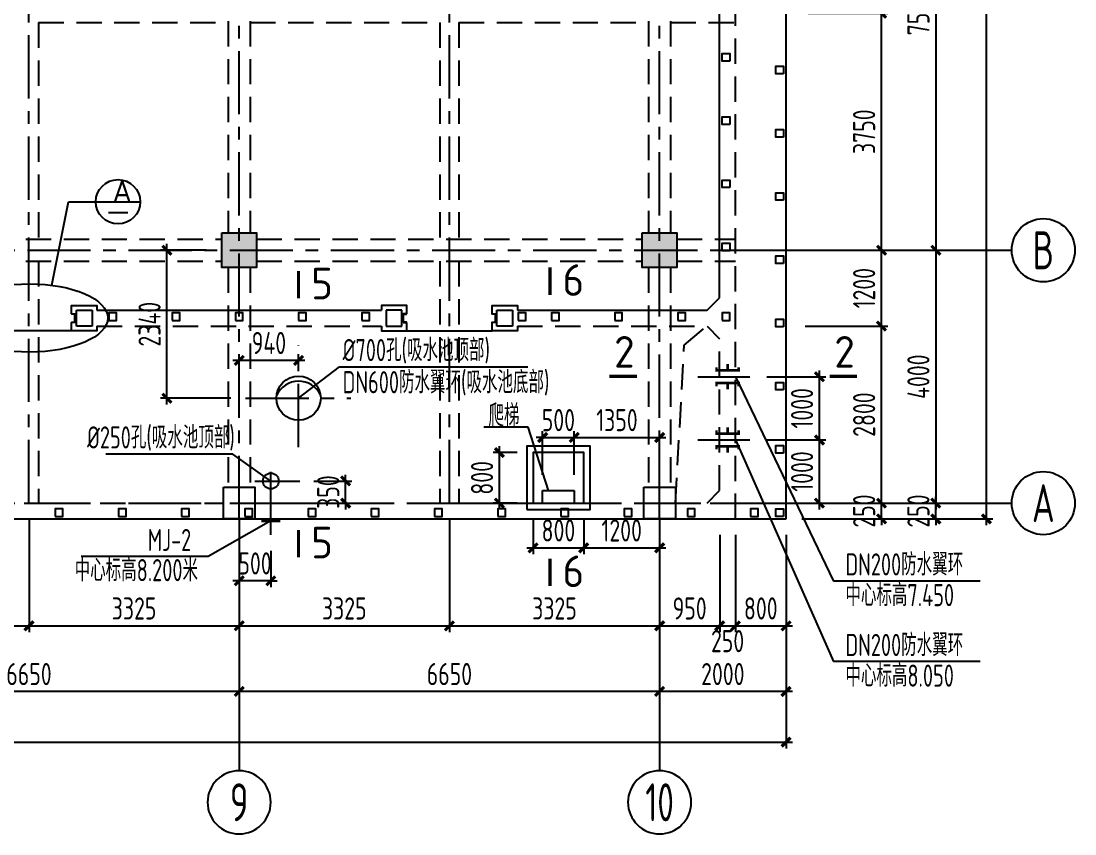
# Model space of a CAD drawing. Extents: x 665703 to 1047784, y -160603 to 92239.
# Drawn here: x 887951 to 904620, y 8177 to 21034 of the extents above; entities that cross this region are included whole.
import ezdxf
from ezdxf.enums import TextEntityAlignment as Align

# ---------------------------------------------------------------- set-up
doc = ezdxf.new("R2010")
doc.units = 0
doc.header["$LTSCALE"] = 800
doc.linetypes.add('CENTER', pattern=[2, 1.25, -0.25, 0.25, -0.25])
doc.linetypes.add('DASHED', pattern=[0.75, 0.5, -0.25])
doc.layers.get('0').update_dxf_attribs({"linetype": 'CONTINUOUS'})
doc.layers.get('Defpoints').update_dxf_attribs({"linetype": 'CONTINUOUS'})
for name, color, linetype in [('AXIS', 4, 'CENTER'), ('BEAM', 3, 'DASHED'), ('COLU', 3, 'CONTINUOUS'), ('DIM', 2, 'CONTINUOUS'), ('HATCH', 254, 'CONTINUOUS'), ('NUM', 7, 'CONTINUOUS'), ('STEEL', 7, 'CONTINUOUS'), ('TEXT', 7, 'CONTINUOUS'), ('THICK', 6, 'CONTINUOUS'), ('xi', 7, 'DASHED'), ('中粗', 3, 'CONTINUOUS'), ('粗线', 1, 'CONTINUOUS'), ('细线', 7, 'CONTINUOUS')]:
    doc.layers.add(name, color=color, linetype=linetype)
doc.styles.add('TSSD_Axis', font='tssdeng.shx', dxfattribs={"width": 0.7, "bigfont": 'tssdchn.shx'})
doc.styles.add('TSSD_Dimension', font='Tssdeng.shx', dxfattribs={"width": 0.75, "bigfont": 'hztxt.shx'})
doc.styles.add('TSSD_Label', font='Tssdeng.shx', dxfattribs={"width": 0.7, "bigfont": 'hztxt.shx'})
doc.styles.add('TSSD_Norm', font='Tssdeng.shx', dxfattribs={"bigfont": 'hztxt.shx'})
doc.dimstyles.new('TSSD_100_100', dxfattribs={"dimtxt": 350, "dimasz": 100, "dimexe": 100, "dimexo": 250, "dimgap": 100, "dimtad": 1, "dimdec": 0, "dimzin": 0, "dimdsep": 46, "dimtxsty": 'TSSD_Dimension', "dimblk": 'ARCHTICK', "dimcen": 0, "dimdle": 100, "dimclrt": 7, "dimadec": 0, "dimazin": 0, "dimtfac": 1, "dimtdec": 0, "dimtix": 1, "dimtmove": 2, "dimatfit": 3, "dimldrblk": 'ARCHTICK', "dimfxl": 0, "dimtolj": 1, "dimtzin": 0, "dimarcsym": 0})

# ---------------------------------------------------------------- blocks, each defined once
blk = doc.blocks.new('ts_axno')
at = {"color": 0, "linetype": 'ByBlock', "lineweight": -2}
blk.add_circle((0, 0), 0.5, dxfattribs=at)
at = {"color": 0, "linetype": 'ByBlock', "lineweight": -2, "style": 'TSSD_Axis', "width": 0.7}
blk.add_attdef('A', text='', height=0.6, dxfattribs=at).set_placement((0, 0), align=Align.MIDDLE_CENTER)
blk = doc.blocks.new('_ArchTick')
at = {"color": 0, "const_width": 0.5}
blk.add_lwpolyline([(-0.71, -0.71), (0.71, 0.71)], dxfattribs=at)
blk = doc.blocks.new('*D93')
at = {"layer": 'Defpoints', "color": 0, "transparency": 16777216}
for p in [(891401, 13159), (898051, 13159), (891401, 10430)]:
    blk.add_point(p, dxfattribs=at)
at = {"layer": 'DIM', "color": 0, "lineweight": -2, "transparency": 16777216}
for p, q in [((891401, 12909), (891401, 10330)), ((898051, 12909), (898051, 10330)), ((898151, 10430), (891301, 10430))]:
    blk.add_line(p, q, dxfattribs=at)
at = {"layer": 'DIM', "color": 0, "lineweight": -2, "transparency": 16777216, "xscale": 100, "yscale": 100, "zscale": 100, "rotation": 180}
blk.add_blockref('_ArchTick', (891401, 10430), dxfattribs=at)
at = {"layer": 'DIM', "color": 0, "lineweight": -2, "transparency": 16777216, "xscale": 100, "yscale": 100, "zscale": 100}
blk.add_blockref('_ArchTick', (898051, 10430), dxfattribs=at)
at = {"layer": 'DIM', "color": 7, "transparency": 16777216, "insert": (894726, 10705), "char_height": 350, "attachment_point": 5, "style": 'TSSD_Dimension'}
blk.add_mtext('\\A1;6650', dxfattribs=at)
blk = doc.blocks.new('*D94')
at = {"layer": 'Defpoints', "color": 0, "transparency": 16777216}
for p in [(884751, 13159), (891401, 13159), (884751, 10430)]:
    blk.add_point(p, dxfattribs=at)
at = {"layer": 'DIM', "color": 0, "lineweight": -2, "transparency": 16777216}
for p, q in [((884751, 12909), (884751, 10330)), ((891401, 12909), (891401, 10330)), ((891501, 10430), (884651, 10430))]:
    blk.add_line(p, q, dxfattribs=at)
at = {"layer": 'DIM', "color": 0, "lineweight": -2, "transparency": 16777216, "xscale": 100, "yscale": 100, "zscale": 100, "rotation": 180}
blk.add_blockref('_ArchTick', (884751, 10430), dxfattribs=at)
at = {"layer": 'DIM', "color": 0, "lineweight": -2, "transparency": 16777216, "xscale": 100, "yscale": 100, "zscale": 100}
blk.add_blockref('_ArchTick', (891401, 10430), dxfattribs=at)
at = {"layer": 'DIM', "color": 7, "transparency": 16777216, "insert": (888076, 10705), "char_height": 350, "attachment_point": 5, "style": 'TSSD_Dimension'}
blk.add_mtext('\\A1;6650', dxfattribs=at)
blk = doc.blocks.new('*D97')
at = {"layer": 'Defpoints', "color": 0, "transparency": 16777216}
for p in [(900051, 13159), (869451, 12909), (900051, 9630)]:
    blk.add_point(p, dxfattribs=at)
at = {"layer": 'DIM', "color": 0, "lineweight": -2, "transparency": 16777216}
for p, q in [((900051, 12909), (900051, 9530)), ((869451, 12659), (869451, 9530)), ((869351, 9630), (900151, 9630))]:
    blk.add_line(p, q, dxfattribs=at)
at = {"layer": 'DIM', "color": 0, "lineweight": -2, "transparency": 16777216, "xscale": 100, "yscale": 100, "zscale": 100, "rotation": 180}
blk.add_blockref('_ArchTick', (869451, 9630), dxfattribs=at)
at = {"layer": 'DIM', "color": 0, "lineweight": -2, "transparency": 16777216, "xscale": 100, "yscale": 100, "zscale": 100}
blk.add_blockref('_ArchTick', (900051, 9630), dxfattribs=at)
at = {"layer": 'DIM', "color": 7, "transparency": 16777216, "insert": (884751, 9905), "char_height": 350, "attachment_point": 5, "style": 'TSSD_Dimension'}
blk.add_mtext('\\A1;30600', dxfattribs=at)
blk = doc.blocks.new('*D99')
at = {"layer": 'Defpoints', "color": 0, "transparency": 16777216}
for p in [(899051, 24909), (899051, 17409), (902420, 17409)]:
    blk.add_point(p, dxfattribs=at)
at = {"layer": 'DIM', "color": 0, "lineweight": -2, "transparency": 16777216}
for p, q in [((902420, 25009), (902420, 17309)), ((899301, 24909), (902520, 24909)), ((899301, 17409), (902520, 17409))]:
    blk.add_line(p, q, dxfattribs=at)
at = {"layer": 'DIM', "color": 0, "lineweight": -2, "transparency": 16777216, "xscale": 100, "yscale": 100, "zscale": 100}
for p, rotation in [((902420, 24909), 90), ((902420, 17409), 270)]:
    blk.add_blockref('_ArchTick', p, dxfattribs=dict(at, rotation=rotation))
at = {"layer": 'DIM', "color": 7, "transparency": 16777216, "insert": (902145, 21159), "char_height": 350, "attachment_point": 5, "rotation": 90, "style": 'TSSD_Dimension'}
blk.add_mtext('\\A1;7500', dxfattribs=at)
blk = doc.blocks.new('*D100')
at = {"layer": 'Defpoints', "color": 0, "transparency": 16777216}
for p in [(899051, 17409), (899051, 13409), (902420, 13409)]:
    blk.add_point(p, dxfattribs=at)
at = {"layer": 'DIM', "color": 0, "lineweight": -2, "transparency": 16777216}
for p, q in [((902420, 17509), (902420, 13309)), ((899301, 17409), (902520, 17409)), ((899301, 13409), (902520, 13409))]:
    blk.add_line(p, q, dxfattribs=at)
at = {"layer": 'DIM', "color": 0, "lineweight": -2, "transparency": 16777216, "xscale": 100, "yscale": 100, "zscale": 100}
for p, rotation in [((902420, 17409), 90), ((902420, 13409), 270)]:
    blk.add_blockref('_ArchTick', p, dxfattribs=dict(at, rotation=rotation))
at = {"layer": 'DIM', "color": 7, "transparency": 16777216, "insert": (902145, 15409), "char_height": 350, "attachment_point": 5, "rotation": 90, "style": 'TSSD_Dimension'}
blk.add_mtext('\\A1;4000', dxfattribs=at)
blk = doc.blocks.new('*D101')
at = {"layer": 'Defpoints', "color": 0, "transparency": 16777216}
for p in [(900051, 34409), (903220, 34409), (900051, 13159)]:
    blk.add_point(p, dxfattribs=at)
at = {"layer": 'DIM', "color": 0, "lineweight": -2, "transparency": 16777216}
for p, q in [((903220, 13059), (903220, 34509)), ((900301, 34409), (903320, 34409)), ((900301, 13159), (903320, 13159))]:
    blk.add_line(p, q, dxfattribs=at)
at = {"layer": 'DIM', "color": 0, "lineweight": -2, "transparency": 16777216, "xscale": 100, "yscale": 100, "zscale": 100}
for p, rotation in [((903220, 34409), 90), ((903220, 13159), 270)]:
    blk.add_blockref('_ArchTick', p, dxfattribs=dict(at, rotation=rotation))
at = {"layer": 'DIM', "color": 7, "transparency": 16777216, "insert": (902945, 23784), "char_height": 350, "attachment_point": 5, "rotation": 90, "style": 'TSSD_Dimension'}
blk.add_mtext('\\A1;21250', dxfattribs=at)
blk = doc.blocks.new('*D102')
at = {"layer": 'Defpoints', "color": 0, "transparency": 16777216}
for p in [(900103, 13409), (901561, 13409), (900103, 13159)]:
    blk.add_point(p, dxfattribs=at)
at = {"layer": 'DIM', "color": 0, "lineweight": -2, "transparency": 16777216}
for p, q in [((901561, 13409), (901561, 13509)), ((900353, 13409), (901661, 13409)), ((901561, 13159), (901561, 13409)), ((900353, 13159), (901661, 13159)), ((901561, 13159), (901561, 13059))]:
    blk.add_line(p, q, dxfattribs=at)
at = {"layer": 'DIM', "color": 0, "lineweight": -2, "transparency": 16777216, "xscale": 100, "yscale": 100, "zscale": 100}
for p, rotation in [((901561, 13409), 270), ((901561, 13159), 90)]:
    blk.add_blockref('_ArchTick', p, dxfattribs=dict(at, rotation=rotation))
at = {"layer": 'DIM', "color": 7, "transparency": 16777216, "insert": (901286, 13284), "char_height": 350, "attachment_point": 5, "rotation": 90, "style": 'TSSD_Dimension'}
blk.add_mtext('\\A1;250', dxfattribs=at)
blk = doc.blocks.new('*D103')
at = {"layer": 'Defpoints', "color": 0, "transparency": 16777216}
for p in [(900103, 16209), (901561, 16209), (900103, 13409)]:
    blk.add_point(p, dxfattribs=at)
at = {"layer": 'DIM', "color": 0, "lineweight": -2, "transparency": 16777216}
for p, q in [((900353, 16209), (901661, 16209)), ((901561, 13309), (901561, 16309)), ((900353, 13409), (901661, 13409))]:
    blk.add_line(p, q, dxfattribs=at)
at = {"layer": 'DIM', "color": 0, "lineweight": -2, "transparency": 16777216, "xscale": 100, "yscale": 100, "zscale": 100}
for p, rotation in [((901561, 16209), 90), ((901561, 13409), 270)]:
    blk.add_blockref('_ArchTick', p, dxfattribs=dict(at, rotation=rotation))
at = {"layer": 'DIM', "color": 7, "transparency": 16777216, "insert": (901286, 14809), "char_height": 350, "attachment_point": 5, "rotation": 90, "style": 'TSSD_Dimension'}
blk.add_mtext('\\A1;2800', dxfattribs=at)
blk = doc.blocks.new('*D104')
at = {"layer": 'Defpoints', "color": 0, "transparency": 16777216}
for p in [(900150, 17409), (901561, 17409), (900103, 16209)]:
    blk.add_point(p, dxfattribs=at)
at = {"layer": 'DIM', "color": 0, "lineweight": -2, "transparency": 16777216}
for p, q in [((901561, 16109), (901561, 17509)), ((900400, 17409), (901661, 17409)), ((900353, 16209), (901661, 16209))]:
    blk.add_line(p, q, dxfattribs=at)
at = {"layer": 'DIM', "color": 0, "lineweight": -2, "transparency": 16777216, "xscale": 100, "yscale": 100, "zscale": 100}
for p, rotation in [((901561, 17409), 90), ((901561, 16209), 270)]:
    blk.add_blockref('_ArchTick', p, dxfattribs=dict(at, rotation=rotation))
at = {"layer": 'DIM', "color": 7, "transparency": 16777216, "insert": (901286, 16809), "char_height": 350, "attachment_point": 5, "rotation": 90, "style": 'TSSD_Dimension'}
blk.add_mtext('\\A1;1200', dxfattribs=at)
blk = doc.blocks.new('*D105')
at = {"layer": 'Defpoints', "color": 0, "transparency": 16777216}
for p in [(900150, 21159), (901561, 21159), (900150, 17409)]:
    blk.add_point(p, dxfattribs=at)
at = {"layer": 'DIM', "color": 0, "lineweight": -2, "transparency": 16777216}
for p, q in [((901561, 17309), (901561, 21259)), ((900400, 21159), (901661, 21159)), ((900400, 17409), (901661, 17409))]:
    blk.add_line(p, q, dxfattribs=at)
at = {"layer": 'DIM', "color": 0, "lineweight": -2, "transparency": 16777216, "xscale": 100, "yscale": 100, "zscale": 100}
for p, rotation in [((901561, 21159), 90), ((901561, 17409), 270)]:
    blk.add_blockref('_ArchTick', p, dxfattribs=dict(at, rotation=rotation))
at = {"layer": 'DIM', "color": 7, "transparency": 16777216, "insert": (901286, 19284), "char_height": 350, "attachment_point": 5, "rotation": 90, "style": 'TSSD_Dimension'}
blk.add_mtext('\\A1;3750', dxfattribs=at)
blk = doc.blocks.new('*D112')
at = {"layer": 'Defpoints', "color": 0, "transparency": 16777216}
for p in [(901532, 13409), (902420, 13409), (901532, 13159)]:
    blk.add_point(p, dxfattribs=at)
at = {"layer": 'DIM', "color": 0, "lineweight": -2, "transparency": 16777216}
for p, q in [((902420, 13409), (902420, 13509)), ((901782, 13409), (902520, 13409)), ((902420, 13159), (902420, 13409)), ((901782, 13159), (902520, 13159)), ((902420, 13159), (902420, 13059))]:
    blk.add_line(p, q, dxfattribs=at)
at = {"layer": 'DIM', "color": 0, "lineweight": -2, "transparency": 16777216, "xscale": 100, "yscale": 100, "zscale": 100}
for p, rotation in [((902420, 13409), 270), ((902420, 13159), 90)]:
    blk.add_blockref('_ArchTick', p, dxfattribs=dict(at, rotation=rotation))
at = {"layer": 'DIM', "color": 7, "transparency": 16777216, "insert": (902145, 13284), "char_height": 350, "attachment_point": 5, "rotation": 90, "style": 'TSSD_Dimension'}
blk.add_mtext('\\A1;250', dxfattribs=at)
blk = doc.blocks.new('*D121')
at = {"layer": 'Defpoints', "color": 0, "transparency": 16777216}
for p in [(888076, 13409), (884751, 13159), (888076, 11468)]:
    blk.add_point(p, dxfattribs=at)
at = {"layer": 'DIM', "color": 0, "lineweight": -2, "transparency": 16777216}
for p, q in [((888076, 13159), (888076, 11368)), ((884751, 12909), (884751, 11368)), ((884651, 11468), (888176, 11468))]:
    blk.add_line(p, q, dxfattribs=at)
at = {"layer": 'DIM', "color": 0, "lineweight": -2, "transparency": 16777216, "xscale": 100, "yscale": 100, "zscale": 100, "rotation": 180}
blk.add_blockref('_ArchTick', (884751, 11468), dxfattribs=at)
at = {"layer": 'DIM', "color": 0, "lineweight": -2, "transparency": 16777216, "xscale": 100, "yscale": 100, "zscale": 100}
blk.add_blockref('_ArchTick', (888076, 11468), dxfattribs=at)
at = {"layer": 'DIM', "color": 7, "transparency": 16777216, "insert": (886413, 11743), "char_height": 350, "attachment_point": 5, "style": 'TSSD_Dimension'}
blk.add_mtext('\\A1;3325', dxfattribs=at)
blk = doc.blocks.new('*D122')
at = {"layer": 'Defpoints', "color": 0, "transparency": 16777216}
for p in [(888076, 13409), (891401, 13159), (891401, 11468)]:
    blk.add_point(p, dxfattribs=at)
at = {"layer": 'DIM', "color": 0, "lineweight": -2, "transparency": 16777216}
for p, q in [((888076, 13159), (888076, 11368)), ((891401, 12909), (891401, 11368)), ((887976, 11468), (891501, 11468))]:
    blk.add_line(p, q, dxfattribs=at)
at = {"layer": 'DIM', "color": 0, "lineweight": -2, "transparency": 16777216, "xscale": 100, "yscale": 100, "zscale": 100, "rotation": 180}
blk.add_blockref('_ArchTick', (888076, 11468), dxfattribs=at)
at = {"layer": 'DIM', "color": 0, "lineweight": -2, "transparency": 16777216, "xscale": 100, "yscale": 100, "zscale": 100}
blk.add_blockref('_ArchTick', (891401, 11468), dxfattribs=at)
at = {"layer": 'DIM', "color": 7, "transparency": 16777216, "insert": (889738, 11743), "char_height": 350, "attachment_point": 5, "style": 'TSSD_Dimension'}
blk.add_mtext('\\A1;3325', dxfattribs=at)
blk = doc.blocks.new('*D123')
at = {"layer": 'Defpoints', "color": 0, "transparency": 16777216}
for p in [(894726, 13409), (891401, 13159), (894726, 11468)]:
    blk.add_point(p, dxfattribs=at)
at = {"layer": 'DIM', "color": 0, "lineweight": -2, "transparency": 16777216}
for p, q in [((894726, 13159), (894726, 11368)), ((891401, 12909), (891401, 11368)), ((891301, 11468), (894826, 11468))]:
    blk.add_line(p, q, dxfattribs=at)
at = {"layer": 'DIM', "color": 0, "lineweight": -2, "transparency": 16777216, "xscale": 100, "yscale": 100, "zscale": 100, "rotation": 180}
blk.add_blockref('_ArchTick', (891401, 11468), dxfattribs=at)
at = {"layer": 'DIM', "color": 0, "lineweight": -2, "transparency": 16777216, "xscale": 100, "yscale": 100, "zscale": 100}
blk.add_blockref('_ArchTick', (894726, 11468), dxfattribs=at)
at = {"layer": 'DIM', "color": 7, "transparency": 16777216, "insert": (893063, 11743), "char_height": 350, "attachment_point": 5, "style": 'TSSD_Dimension'}
blk.add_mtext('\\A1;3325', dxfattribs=at)
blk = doc.blocks.new('*D124')
at = {"layer": 'Defpoints', "color": 0, "transparency": 16777216}
for p in [(894726, 13409), (898051, 13159), (898051, 11468)]:
    blk.add_point(p, dxfattribs=at)
at = {"layer": 'DIM', "color": 0, "lineweight": -2, "transparency": 16777216}
for p, q in [((894726, 13159), (894726, 11368)), ((898051, 12909), (898051, 11368)), ((894626, 11468), (898151, 11468))]:
    blk.add_line(p, q, dxfattribs=at)
at = {"layer": 'DIM', "color": 0, "lineweight": -2, "transparency": 16777216, "xscale": 100, "yscale": 100, "zscale": 100, "rotation": 180}
blk.add_blockref('_ArchTick', (894726, 11468), dxfattribs=at)
at = {"layer": 'DIM', "color": 0, "lineweight": -2, "transparency": 16777216, "xscale": 100, "yscale": 100, "zscale": 100}
blk.add_blockref('_ArchTick', (898051, 11468), dxfattribs=at)
at = {"layer": 'DIM', "color": 7, "transparency": 16777216, "insert": (896388, 11743), "char_height": 350, "attachment_point": 5, "style": 'TSSD_Dimension'}
blk.add_mtext('\\A1;3325', dxfattribs=at)
blk = doc.blocks.new('*D125')
at = {"layer": 'Defpoints', "color": 0, "transparency": 16777216}
for p in [(898051, 13159), (899001, 13159), (899001, 11468)]:
    blk.add_point(p, dxfattribs=at)
at = {"layer": 'DIM', "color": 0, "lineweight": -2, "transparency": 16777216}
for p, q in [((898051, 12909), (898051, 11368)), ((899001, 12909), (899001, 11368)), ((897951, 11468), (899101, 11468))]:
    blk.add_line(p, q, dxfattribs=at)
at = {"layer": 'DIM', "color": 0, "lineweight": -2, "transparency": 16777216, "xscale": 100, "yscale": 100, "zscale": 100, "rotation": 180}
blk.add_blockref('_ArchTick', (898051, 11468), dxfattribs=at)
at = {"layer": 'DIM', "color": 0, "lineweight": -2, "transparency": 16777216, "xscale": 100, "yscale": 100, "zscale": 100}
blk.add_blockref('_ArchTick', (899001, 11468), dxfattribs=at)
at = {"layer": 'DIM', "color": 7, "transparency": 16777216, "insert": (898526, 11743), "char_height": 350, "attachment_point": 5, "style": 'TSSD_Dimension'}
blk.add_mtext('\\A1;950', dxfattribs=at)
blk = doc.blocks.new('*D126')
at = {"layer": 'Defpoints', "color": 0, "transparency": 16777216}
for p in [(899001, 13159), (899251, 13159), (899251, 11468)]:
    blk.add_point(p, dxfattribs=at)
at = {"layer": 'DIM', "color": 0, "lineweight": -2, "transparency": 16777216}
for p, q in [((899001, 12909), (899001, 11368)), ((899251, 12909), (899251, 11368)), ((898901, 11468), (899351, 11468))]:
    blk.add_line(p, q, dxfattribs=at)
at = {"layer": 'DIM', "color": 0, "lineweight": -2, "transparency": 16777216, "xscale": 100, "yscale": 100, "zscale": 100, "rotation": 180}
blk.add_blockref('_ArchTick', (899001, 11468), dxfattribs=at)
at = {"layer": 'DIM', "color": 0, "lineweight": -2, "transparency": 16777216, "xscale": 100, "yscale": 100, "zscale": 100}
blk.add_blockref('_ArchTick', (899251, 11468), dxfattribs=at)
at = {"layer": 'DIM', "color": 7, "transparency": 16777216, "insert": (899126, 11226), "char_height": 350, "attachment_point": 5, "style": 'TSSD_Dimension'}
blk.add_mtext('\\A1;250', dxfattribs=at)
blk = doc.blocks.new('*D127')
at = {"layer": 'Defpoints', "color": 0, "transparency": 16777216}
for p in [(899251, 13159), (900051, 13159), (900051, 11468)]:
    blk.add_point(p, dxfattribs=at)
at = {"layer": 'DIM', "color": 0, "lineweight": -2, "transparency": 16777216}
for p, q in [((899251, 12909), (899251, 11368)), ((900051, 12909), (900051, 11368)), ((899151, 11468), (900151, 11468))]:
    blk.add_line(p, q, dxfattribs=at)
at = {"layer": 'DIM', "color": 0, "lineweight": -2, "transparency": 16777216, "xscale": 100, "yscale": 100, "zscale": 100, "rotation": 180}
blk.add_blockref('_ArchTick', (899251, 11468), dxfattribs=at)
at = {"layer": 'DIM', "color": 0, "lineweight": -2, "transparency": 16777216, "xscale": 100, "yscale": 100, "zscale": 100}
blk.add_blockref('_ArchTick', (900051, 11468), dxfattribs=at)
at = {"layer": 'DIM', "color": 7, "transparency": 16777216, "insert": (899651, 11743), "char_height": 350, "attachment_point": 5, "style": 'TSSD_Dimension'}
blk.add_mtext('\\A1;800', dxfattribs=at)
blk = doc.blocks.new('*D129')
at = {"layer": 'Defpoints', "color": 0, "transparency": 16777216}
for p in [(898051, 13159), (900051, 13159), (898051, 10430)]:
    blk.add_point(p, dxfattribs=at)
at = {"layer": 'DIM', "color": 0, "lineweight": -2, "transparency": 16777216}
for p, q in [((898051, 12909), (898051, 10330)), ((900051, 12909), (900051, 10330)), ((900151, 10430), (897951, 10430))]:
    blk.add_line(p, q, dxfattribs=at)
at = {"layer": 'DIM', "color": 0, "lineweight": -2, "transparency": 16777216, "xscale": 100, "yscale": 100, "zscale": 100, "rotation": 180}
blk.add_blockref('_ArchTick', (898051, 10430), dxfattribs=at)
at = {"layer": 'DIM', "color": 0, "lineweight": -2, "transparency": 16777216, "xscale": 100, "yscale": 100, "zscale": 100}
blk.add_blockref('_ArchTick', (900051, 10430), dxfattribs=at)
at = {"layer": 'DIM', "color": 7, "transparency": 16777216, "insert": (899051, 10705), "char_height": 350, "attachment_point": 5, "style": 'TSSD_Dimension'}
blk.add_mtext('\\A1;2000', dxfattribs=at)
blk = doc.blocks.new('*D137')
at = {"layer": 'Defpoints', "color": 0, "transparency": 16777216}
for p in [(896050, 13409), (896850, 13409), (896850, 12702)]:
    blk.add_point(p, dxfattribs=at)
at = {"layer": 'DIM', "color": 0, "lineweight": -2, "transparency": 16777216}
for p, q in [((896050, 13159), (896050, 12602)), ((896850, 13159), (896850, 12602)), ((895950, 12702), (896950, 12702))]:
    blk.add_line(p, q, dxfattribs=at)
at = {"layer": 'DIM', "color": 0, "lineweight": -2, "transparency": 16777216, "xscale": 100, "yscale": 100, "zscale": 100, "rotation": 180}
blk.add_blockref('_ArchTick', (896050, 12702), dxfattribs=at)
at = {"layer": 'DIM', "color": 0, "lineweight": -2, "transparency": 16777216, "xscale": 100, "yscale": 100, "zscale": 100}
blk.add_blockref('_ArchTick', (896850, 12702), dxfattribs=at)
at = {"layer": 'DIM', "color": 7, "transparency": 16777216, "insert": (896450, 12977), "char_height": 350, "attachment_point": 5, "style": 'TSSD_Dimension'}
blk.add_mtext('\\A1;800', dxfattribs=at)
blk = doc.blocks.new('*D138')
at = {"layer": 'Defpoints', "color": 0, "transparency": 16777216}
for p in [(896850, 13409), (898051, 13159), (898051, 12702)]:
    blk.add_point(p, dxfattribs=at)
at = {"layer": 'DIM', "color": 0, "lineweight": -2, "transparency": 16777216}
for p, q in [((896850, 13159), (896850, 12602)), ((898051, 12909), (898051, 12602)), ((896750, 12702), (898151, 12702))]:
    blk.add_line(p, q, dxfattribs=at)
at = {"layer": 'DIM', "color": 0, "lineweight": -2, "transparency": 16777216, "xscale": 100, "yscale": 100, "zscale": 100, "rotation": 180}
blk.add_blockref('_ArchTick', (896850, 12702), dxfattribs=at)
at = {"layer": 'DIM', "color": 0, "lineweight": -2, "transparency": 16777216, "xscale": 100, "yscale": 100, "zscale": 100}
blk.add_blockref('_ArchTick', (898051, 12702), dxfattribs=at)
at = {"layer": 'DIM', "color": 7, "transparency": 16777216, "insert": (897451, 12977), "char_height": 350, "attachment_point": 5, "style": 'TSSD_Dimension'}
blk.add_mtext('\\A1;1200', dxfattribs=at)
blk = doc.blocks.new('*D139')
at = {"layer": 'Defpoints', "color": 0, "transparency": 16777216}
for p in [(895517, 14209), (896050, 14209), (896050, 13409)]:
    blk.add_point(p, dxfattribs=at)
at = {"layer": 'DIM', "color": 0, "lineweight": -2, "transparency": 16777216}
for p, q in [((895800, 14209), (895417, 14209)), ((895517, 13309), (895517, 14309)), ((895800, 13409), (895417, 13409))]:
    blk.add_line(p, q, dxfattribs=at)
at = {"layer": 'DIM', "color": 0, "lineweight": -2, "transparency": 16777216, "xscale": 100, "yscale": 100, "zscale": 100}
for p, rotation in [((895517, 14209), 90), ((895517, 13409), 270)]:
    blk.add_blockref('_ArchTick', p, dxfattribs=dict(at, rotation=rotation))
at = {"layer": 'DIM', "color": 7, "transparency": 16777216, "insert": (895242, 13809), "char_height": 350, "attachment_point": 5, "rotation": 90, "style": 'TSSD_Dimension'}
blk.add_mtext('\\A1;800', dxfattribs=at)
blk = doc.blocks.new('*D272')
at = {"layer": 'Defpoints', "color": 0, "transparency": 16777216}
for p in [(896700, 14447), (896200, 13609), (896700, 13609)]:
    blk.add_point(p, dxfattribs=at)
at = {"layer": 'DIM', "color": 0, "lineweight": -2, "transparency": 16777216}
for p, q in [((896200, 13859), (896200, 14547)), ((896700, 13859), (896700, 14547)), ((896200, 14447), (896100, 14447)), ((896200, 14447), (896700, 14447)), ((896700, 14447), (896800, 14447))]:
    blk.add_line(p, q, dxfattribs=at)
at = {"layer": 'DIM', "color": 0, "lineweight": -2, "transparency": 16777216, "xscale": 100, "yscale": 100, "zscale": 100}
blk.add_blockref('_ArchTick', (896200, 14447), dxfattribs=at)
at = {"layer": 'DIM', "color": 0, "lineweight": -2, "transparency": 16777216, "xscale": 100, "yscale": 100, "zscale": 100, "rotation": 180}
blk.add_blockref('_ArchTick', (896700, 14447), dxfattribs=at)
at = {"layer": 'DIM', "color": 7, "transparency": 16777216, "insert": (896450, 14722), "char_height": 350, "attachment_point": 5, "style": 'TSSD_Dimension'}
blk.add_mtext('\\A1;500', dxfattribs=at)
blk = doc.blocks.new('*D273')
at = {"layer": 'Defpoints', "color": 0, "transparency": 16777216}
for p in [(898051, 14447), (896700, 13609), (898051, 13659)]:
    blk.add_point(p, dxfattribs=at)
at = {"layer": 'DIM', "color": 0, "lineweight": -2, "transparency": 16777216}
for p, q in [((896700, 13859), (896700, 14547)), ((898051, 13909), (898051, 14547)), ((896600, 14447), (898151, 14447))]:
    blk.add_line(p, q, dxfattribs=at)
at = {"layer": 'DIM', "color": 0, "lineweight": -2, "transparency": 16777216, "xscale": 100, "yscale": 100, "zscale": 100, "rotation": 180}
blk.add_blockref('_ArchTick', (896700, 14447), dxfattribs=at)
at = {"layer": 'DIM', "color": 0, "lineweight": -2, "transparency": 16777216, "xscale": 100, "yscale": 100, "zscale": 100}
blk.add_blockref('_ArchTick', (898051, 14447), dxfattribs=at)
at = {"layer": 'DIM', "color": 7, "transparency": 16777216, "insert": (897376, 14722), "char_height": 350, "attachment_point": 5, "style": 'TSSD_Dimension'}
blk.add_mtext('\\A1;1350', dxfattribs=at)
blk = doc.blocks.new('*D537')
at = {"layer": 'Defpoints', "color": 0, "transparency": 16777216}
for p in [(891401, 13002), (891901, 12907), (891401, 12180)]:
    blk.add_point(p, dxfattribs=at)
at = {"layer": 'DIM', "color": 0, "lineweight": -2, "transparency": 16777216}
for p, q in [((891401, 12752), (891401, 12080)), ((891901, 12657), (891901, 12080)), ((891401, 12180), (891301, 12180)), ((891901, 12180), (891401, 12180)), ((891901, 12180), (892001, 12180))]:
    blk.add_line(p, q, dxfattribs=at)
at = {"layer": 'DIM', "color": 0, "lineweight": -2, "transparency": 16777216, "xscale": 100, "yscale": 100, "zscale": 100}
blk.add_blockref('_ArchTick', (891401, 12180), dxfattribs=at)
at = {"layer": 'DIM', "color": 0, "lineweight": -2, "transparency": 16777216, "xscale": 100, "yscale": 100, "zscale": 100, "rotation": 180}
blk.add_blockref('_ArchTick', (891901, 12180), dxfattribs=at)
at = {"layer": 'DIM', "color": 7, "transparency": 16777216, "insert": (891651, 12455), "char_height": 350, "attachment_point": 5, "style": 'TSSD_Dimension'}
blk.add_mtext('\\A1;500', dxfattribs=at)
blk = doc.blocks.new('*D538')
at = {"layer": 'Defpoints', "color": 0, "transparency": 16777216}
for p in [(892334, 13759), (893084, 13759), (892364, 13409)]:
    blk.add_point(p, dxfattribs=at)
at = {"layer": 'DIM', "color": 0, "lineweight": -2, "transparency": 16777216}
for p, q in [((893084, 13759), (893084, 13859)), ((892584, 13759), (893184, 13759)), ((893084, 13409), (893084, 13759)), ((892614, 13409), (893184, 13409)), ((893084, 13409), (893084, 13309))]:
    blk.add_line(p, q, dxfattribs=at)
at = {"layer": 'DIM', "color": 0, "lineweight": -2, "transparency": 16777216, "xscale": 100, "yscale": 100, "zscale": 100}
for p, rotation in [((893084, 13759), 270), ((893084, 13409), 90)]:
    blk.add_blockref('_ArchTick', p, dxfattribs=dict(at, rotation=rotation))
at = {"layer": 'DIM', "color": 7, "transparency": 16777216, "insert": (892809, 13584), "char_height": 350, "attachment_point": 5, "rotation": 90, "style": 'TSSD_Dimension'}
blk.add_mtext('\\A1;350', dxfattribs=at)
blk = doc.blocks.new('*D539')
at = {"layer": 'Defpoints', "color": 0, "transparency": 16777216}
for p in [(891401, 15667), (891401, 15419), (892341, 15419)]:
    blk.add_point(p, dxfattribs=at)
at = {"layer": 'DIM', "color": 0, "lineweight": -2, "transparency": 16777216}
for p, q in [((891401, 15669), (891401, 15767)), ((892341, 15669), (892341, 15767)), ((892441, 15667), (891301, 15667))]:
    blk.add_line(p, q, dxfattribs=at)
at = {"layer": 'DIM', "color": 0, "lineweight": -2, "transparency": 16777216, "xscale": 100, "yscale": 100, "zscale": 100, "rotation": 180}
blk.add_blockref('_ArchTick', (891401, 15667), dxfattribs=at)
at = {"layer": 'DIM', "color": 0, "lineweight": -2, "transparency": 16777216, "xscale": 100, "yscale": 100, "zscale": 100}
blk.add_blockref('_ArchTick', (892341, 15667), dxfattribs=at)
at = {"layer": 'DIM', "color": 7, "transparency": 16777216, "insert": (891871, 15942), "char_height": 350, "attachment_point": 5, "style": 'TSSD_Dimension'}
blk.add_mtext('\\A1;940', dxfattribs=at)
blk = doc.blocks.new('*D540')
at = {"layer": 'Defpoints', "color": 0, "transparency": 16777216}
for p in [(890258, 17409), (891126, 17409), (891517, 15069)]:
    blk.add_point(p, dxfattribs=at)
at = {"layer": 'DIM', "color": 0, "lineweight": -2, "transparency": 16777216}
for p, q in [((890258, 14969), (890258, 17509)), ((890876, 17409), (890158, 17409)), ((891267, 15069), (890158, 15069))]:
    blk.add_line(p, q, dxfattribs=at)
at = {"layer": 'DIM', "color": 0, "lineweight": -2, "transparency": 16777216, "xscale": 100, "yscale": 100, "zscale": 100}
for p, rotation in [((890258, 17409), 90), ((890258, 15069), 270)]:
    blk.add_blockref('_ArchTick', p, dxfattribs=dict(at, rotation=rotation))
at = {"layer": 'DIM', "color": 7, "transparency": 16777216, "insert": (889983, 16239), "char_height": 350, "attachment_point": 5, "rotation": 90, "style": 'TSSD_Dimension'}
blk.add_mtext('\\A1;2340', dxfattribs=at)
blk = doc.blocks.new('*D541')
at = {"layer": 'Defpoints', "color": 0, "transparency": 16777216}
for p in [(899495, 14409), (900579, 14409), (899495, 13409)]:
    blk.add_point(p, dxfattribs=at)
at = {"layer": 'DIM', "color": 0, "lineweight": -2, "transparency": 16777216}
for p, q in [((900579, 13309), (900579, 14509)), ((899745, 14409), (900679, 14409)), ((899745, 13409), (900679, 13409))]:
    blk.add_line(p, q, dxfattribs=at)
at = {"layer": 'DIM', "color": 0, "lineweight": -2, "transparency": 16777216, "xscale": 100, "yscale": 100, "zscale": 100}
for p, rotation in [((900579, 14409), 90), ((900579, 13409), 270)]:
    blk.add_blockref('_ArchTick', p, dxfattribs=dict(at, rotation=rotation))
at = {"layer": 'DIM', "color": 7, "transparency": 16777216, "insert": (900304, 13909), "char_height": 350, "attachment_point": 5, "rotation": 90, "style": 'TSSD_Dimension'}
blk.add_mtext('\\A1;1000', dxfattribs=at)
blk = doc.blocks.new('*D542')
at = {"layer": 'Defpoints', "color": 0, "transparency": 16777216}
for p in [(899495, 15409), (900579, 15409), (899495, 14409)]:
    blk.add_point(p, dxfattribs=at)
at = {"layer": 'DIM', "color": 0, "lineweight": -2, "transparency": 16777216}
for p, q in [((900579, 14309), (900579, 15509)), ((899745, 15409), (900679, 15409)), ((899745, 14409), (900679, 14409))]:
    blk.add_line(p, q, dxfattribs=at)
at = {"layer": 'DIM', "color": 0, "lineweight": -2, "transparency": 16777216, "xscale": 100, "yscale": 100, "zscale": 100}
for p, rotation in [((900579, 15409), 90), ((900579, 14409), 270)]:
    blk.add_blockref('_ArchTick', p, dxfattribs=dict(at, rotation=rotation))
at = {"layer": 'DIM', "color": 7, "transparency": 16777216, "insert": (900304, 14909), "char_height": 350, "attachment_point": 5, "rotation": 90, "style": 'TSSD_Dimension'}
blk.add_mtext('\\A1;1000', dxfattribs=at)

msp = doc.modelspace()

# ---------------------------------------------------------------- hatches: boundary and pattern name
at = {"layer": 'HATCH'}
for points in [[(891125.6, 17684), (891675.6, 17684), (891675.6, 17134), (891125.6, 17134)], [(897775.6, 17684), (898325.6, 17684), (898325.6, 17134), (897775.6, 17134)]]:
    msp.add_hatch(color=256, dxfattribs=at).paths.add_polyline_path(points)

# ---------------------------------------------------------------- linework, layer by layer
msp.add_circle((891900.6, 13759), 125)
at = {"layer": 'AXIS'}
for p, q in [((888075.6, 13409), (888075.6, 33609)), ((894725.6, 13409), (894725.6, 33609)), ((891400.6, 13159), (891400.6, 33409)), ((898050.6, 13159), (898050.6, 33409)), ((870450.6, 17409), (899050.6, 17409)), ((892340.6, 14295.3), (892340.6, 15900.4)), ((898654.2, 15409), (899479.2, 15409)), ((891503.1, 15069), (893165.6, 15069)), ((898654.2, 14409), (899479.2, 14409)), ((891900.6, 12906.7), (891900.6, 14082.1)), ((891650.6, 13759), (892357.6, 13759)), ((870450.6, 13409), (899050.6, 13409))]:
    msp.add_line(p, q, dxfattribs=at)
at = {"layer": 'BEAM'}
for p, q in [((899250.6, 13159), (899250.6, 33609)), ((891225.6, 24634), (891225.6, 17684)), ((891575.6, 24634), (891575.6, 17684)), ((897875.6, 24634), (897875.6, 17684)), ((898225.6, 24634), (898225.6, 17684)), ((888225.6, 21009), (891225.6, 21009)), ((888225.6, 21009), (888225.6, 17584)), ((891575.6, 21009), (894575.6, 21009)), ((894575.6, 21009), (894575.6, 17584)), ((894875.6, 21009), (897875.6, 21009)), ((894875.6, 21009), (894875.6, 17584)), ((898225.6, 21009), (899250.6, 21009)), ((885025.6, 17584), (891125.6, 17584)), ((891675.6, 17584), (897775.6, 17584)), ((898325.6, 17584), (899250.6, 17584)), ((885025.6, 17234), (891125.6, 17234)), ((888225.6, 17234), (888225.6, 13409)), ((891675.6, 17234), (897775.6, 17234)), ((894575.6, 17234), (894575.6, 13409)), ((894875.6, 17234), (894875.6, 13409)), ((898325.6, 17234), (899250.6, 17234)), ((891225.6, 17134), (891225.6, 13659)), ((891575.6, 17134), (891575.6, 13659)), ((897875.6, 17134), (897875.6, 13659)), ((898225.6, 17134), (898225.6, 13659)), ((889150.6, 16209), (893650.6, 16209)), ((895800.6, 16209), (898800.6, 16209)), ((899000.6, 13609), (899000.6, 16009)), ((885000.6, 13409), (891150.6, 13409)), ((891650.6, 13409), (897800.6, 13409)), ((898300.6, 13409), (898800.6, 13409))]:
    msp.add_line(p, q, dxfattribs=at)
at = {"layer": 'COLU'}
for points in [[(891125.6, 17684), (891675.6, 17684), (891675.6, 17134), (891125.6, 17134)], [(897775.6, 17684), (898325.6, 17684), (898325.6, 17134), (897775.6, 17134)], [(891150.6, 13659), (891650.6, 13659), (891650.6, 13159), (891150.6, 13159)], [(897800.6, 13659), (898300.6, 13659), (898300.6, 13159), (897800.6, 13159)]]:
    msp.add_lwpolyline(points, close=True, dxfattribs=at)
at = {"layer": 'NUM'}
for p, q in [((899050.6, 17409), (903620.2, 17409)), ((899050.6, 13409), (903620.2, 13409)), ((891400.6, 13159), (891400.6, 9176.8)), ((898050.6, 13159), (898050.6, 9176.8))]:
    msp.add_line(p, q, dxfattribs=at)
at = {"layer": 'STEEL'}
for points in [[(888808.6, 16264), (888750.6, 16264), (888750.6, 16266.6, -0.3853136), (888754.9, 16271.4), (888794.1, 16275.3, 0.3853136), (888802.6, 16284.7), (888802.6, 16383.4, 0.3853136), (888794.1, 16392.8), (888754.9, 16396.7, -0.3853136), (888750.6, 16401.4), (888750.6, 16404), (888808.6, 16404), (888808.6, 16264)], [(893992.6, 16264), (894050.6, 16264), (894050.6, 16266.6, 0.3853136), (894046.4, 16271.4), (894007.2, 16275.3, -0.3853136), (893998.6, 16284.7), (893998.6, 16383.4, -0.3853136), (894007.2, 16392.8), (894046.4, 16396.7, 0.3853136), (894050.6, 16401.4), (894050.6, 16404), (893992.6, 16404), (893992.6, 16264)], [(895458.6, 16264), (895400.6, 16264), (895400.6, 16266.6, -0.3853136), (895404.9, 16271.4), (895444.1, 16275.3, 0.3853136), (895452.6, 16284.7), (895452.6, 16383.4, 0.3853136), (895444.1, 16392.8), (895404.9, 16396.7, -0.3853136), (895400.6, 16401.4), (895400.6, 16404), (895458.6, 16404), (895458.6, 16264)]]:
    msp.add_lwpolyline(points, format="xyb", dxfattribs=at)
at = {"layer": 'THICK'}
for points in [[(892340.1, 17081.4, 50, 50, 0), (892340.1, 16646.8, 50, 50, 0)], [(896316.9, 17136.8, 50, 50, 0), (896316.9, 16702.2, 50, 50, 0)], [(897691.7, 15414.1, 50, 50, 0), (897257.1, 15414.1, 50, 50, 0)], [(901174.7, 15414.1, 50, 50, 0), (900740.1, 15414.1, 50, 50, 0)], [(892340.1, 12984.5, 50, 50, 0), (892340.1, 12549.9, 50, 50, 0)], [(896316.9, 12530.3, 50, 50, 0), (896316.9, 12095.7, 50, 50, 0)]]:
    msp.add_lwpolyline(points, format="xyseb", dxfattribs=at)
at = {"layer": 'xi'}
for points in [[(889075.6, 16209), (888825.6, 16209), (888825.6, 16459), (889075.6, 16459)], [(893725.6, 16209), (893975.6, 16209), (893975.6, 16459), (893725.6, 16459)], [(895725.6, 16209), (895475.6, 16209), (895475.6, 16459), (895725.6, 16459)]]:
    msp.add_lwpolyline(points, close=True, dxfattribs=at)
at = {"layer": '中粗'}
for p, q in [((900050.6, 13159), (900050.6, 34409)), ((899000.6, 16659), (899000.6, 33159)), ((898800.6, 16459), (899000.6, 16659)), ((889150.6, 16459), (893650.6, 16459)), ((895800.6, 16459), (898800.6, 16459)), ((898800.6, 16209), (899000.6, 16009)), ((888750.6, 16134), (887400.6, 16134)), ((894050.6, 16134), (895400.6, 16134)), ((898800.6, 13409), (899000.6, 13609)), ((869450.6, 13159), (900050.6, 13159))]:
    msp.add_line(p, q, dxfattribs=at)
for points in [[(888750.6, 16401.4), (888750.6, 16534), (889150.6, 16534), (889150.6, 16459)], [(894050.6, 16401.4), (894050.6, 16534), (893650.6, 16534), (893650.6, 16459)], [(895400.6, 16401.4), (895400.6, 16534), (895800.6, 16534), (895800.6, 16459)], [(888750.6, 16134), (888750.6, 16266.6)], [(889150.6, 16209), (889150.6, 16134), (888750.6, 16134), (888750.6, 16134)], [(893650.6, 16209), (893650.6, 16134), (894050.6, 16134), (894050.6, 16134)], [(894050.6, 16134), (894050.6, 16266.6)], [(895400.6, 16134), (895400.6, 16266.6)], [(895800.6, 16209), (895800.6, 16134), (895400.6, 16134), (895400.6, 16134)]]:
    msp.add_lwpolyline(points, dxfattribs=at)
for points in [[(895950.5, 13309), (896950.5, 13309), (896950.5, 14309), (895950.5, 14309)], [(896050.5, 13409), (896850.5, 13409), (896850.5, 14209), (896050.5, 14209)]]:
    msp.add_lwpolyline(points, close=True, dxfattribs=at)
msp.add_circle((892340.6, 15069), 350, dxfattribs=at)
at = {"layer": '粗线'}
for p, q in [((896200.5, 13409), (896200.5, 13609)), ((896200.5, 13609), (896700.5, 13609)), ((896700.5, 13609), (896700.5, 13409))]:
    msp.add_line(p, q, dxfattribs=at)
at = {"layer": '粗线', "linetype": 'DASHED', "ltscale": 0.2, "const_width": 40}
for points in [[(898950.6, 15559), (898950.6, 15509), (899300.6, 15509), (899300.6, 15559)], [(899127.6, 15509), (899127.6, 15609)], [(898950.6, 15259), (898950.6, 15309), (899300.6, 15309), (899300.6, 15259)], [(899127.6, 15309), (899127.6, 15209)], [(898950.6, 14559), (898950.6, 14509), (899300.6, 14509), (899300.6, 14559)], [(899127.6, 14509), (899127.6, 14609)], [(898950.6, 14259), (898950.6, 14309), (899300.6, 14309), (899300.6, 14259)], [(899127.6, 14309), (899127.6, 14209)]]:
    msp.add_lwpolyline(points, dxfattribs=at)
at = {"layer": '粗线', "const_width": 50}
msp.add_lwpolyline([(891750.6, 13129), (892050.6, 13129)], dxfattribs=at)
at = {"layer": '细线'}
for p, q in [((888437.4, 16854.9), (888700.8, 18176.7)), ((888700.8, 18176.7), (889833.9, 18176.7)), ((889333, 18007.1), (889638, 18007.1)), ((892340.6, 15069), (892984.9, 15567.2)), ((892984.9, 15567.2), (895963.9, 15567.2)), ((899250.6, 15409), (900803.3, 12177)), ((895974.2, 14612.5), (895268.3, 14612.5)), ((896293, 13609), (895974.2, 14612.5)), ((899250.6, 14409), (900803.3, 10903.4)), ((891300.6, 14186.2), (889292.4, 14186.2)), ((891900.6, 13759), (891300.6, 14186.2)), ((891900.6, 13129), (890910.3, 12563.9)), ((890910.3, 12563.9), (888902, 12563.9)), ((903121.9, 12177), (900803.3, 12177)), ((903121.9, 10903.4), (900803.3, 10903.4))]:
    msp.add_line(p, q, dxfattribs=at)
at = {"layer": '细线', "linetype": 'DASHED'}
for p, q in [((898441.5, 15905.5), (898800.6, 16209)), ((898300.6, 13409), (898441.5, 15905.5))]:
    msp.add_line(p, q, dxfattribs=at)
at = {"layer": '细线'}
for points in [[(899160.6, 20399), (899040.6, 20399), (899040.6, 20519), (899160.6, 20519)], [(900010.6, 20199), (899890.6, 20199), (899890.6, 20319), (900010.6, 20319)], [(899160.6, 19399), (899040.6, 19399), (899040.6, 19519), (899160.6, 19519)], [(900010.6, 19199), (899890.6, 19199), (899890.6, 19319), (900010.6, 19319)], [(899160.6, 18399), (899040.6, 18399), (899040.6, 18519), (899160.6, 18519)], [(900010.6, 18199), (899890.6, 18199), (899890.6, 18319), (900010.6, 18319)], [(899160.6, 17399), (899040.6, 17399), (899040.6, 17519), (899160.6, 17519)], [(900010.6, 17199), (899890.6, 17199), (899890.6, 17319), (900010.6, 17319)], [(889340.6, 16299), (889460.6, 16299), (889460.6, 16419), (889340.6, 16419)], [(890340.6, 16299), (890460.6, 16299), (890460.6, 16419), (890340.6, 16419)], [(891340.6, 16299), (891460.6, 16299), (891460.6, 16419), (891340.6, 16419)], [(892340.6, 16299), (892460.6, 16299), (892460.6, 16419), (892340.6, 16419)], [(893340.6, 16299), (893460.6, 16299), (893460.6, 16419), (893340.6, 16419)], [(895814.7, 16299), (895934.7, 16299), (895934.7, 16419), (895814.7, 16419)], [(896340.6, 16299), (896460.6, 16299), (896460.6, 16419), (896340.6, 16419)], [(897340.6, 16299), (897460.6, 16299), (897460.6, 16419), (897340.6, 16419)], [(898340.6, 16299), (898460.6, 16299), (898460.6, 16419), (898340.6, 16419)], [(899040.6, 16299), (899160.6, 16299), (899160.6, 16419), (899040.6, 16419)], [(900010.6, 16199), (899890.6, 16199), (899890.6, 16319), (900010.6, 16319)], [(900010.6, 15199), (899890.6, 15199), (899890.6, 15319), (900010.6, 15319)], [(900010.6, 14199), (899890.6, 14199), (899890.6, 14319), (900010.6, 14319)], [(888490.6, 13199), (888610.6, 13199), (888610.6, 13319), (888490.6, 13319)], [(889490.6, 13199), (889610.6, 13199), (889610.6, 13319), (889490.6, 13319)], [(890490.6, 13199), (890610.6, 13199), (890610.6, 13319), (890490.6, 13319)], [(891490.6, 13199), (891610.6, 13199), (891610.6, 13319), (891490.6, 13319)], [(892490.6, 13199), (892610.6, 13199), (892610.6, 13319), (892490.6, 13319)], [(893490.6, 13199), (893610.6, 13199), (893610.6, 13319), (893490.6, 13319)], [(894490.6, 13199), (894610.6, 13199), (894610.6, 13319), (894490.6, 13319)], [(895490.6, 13199), (895610.6, 13199), (895610.6, 13319), (895490.6, 13319)], [(896490.6, 13199), (896610.6, 13199), (896610.6, 13319), (896490.6, 13319)], [(897490.6, 13199), (897610.6, 13199), (897610.6, 13319), (897490.6, 13319)], [(898490.6, 13199), (898610.6, 13199), (898610.6, 13319), (898490.6, 13319)], [(899490.6, 13199), (899610.6, 13199), (899610.6, 13319), (899490.6, 13319)], [(900010.6, 13199), (899890.6, 13199), (899890.6, 13319), (900010.6, 13319)]]:
    msp.add_lwpolyline(points, close=True, dxfattribs=at)
msp.add_circle((889483.9, 18176.7), 350, dxfattribs=at)
msp.add_arc((892342.1, 14955.6), 382.1, 25.57425, 155.93618, dxfattribs=at)
msp.add_ellipse((888084, 16338.2), major_axis=(-1238.1, 0), ratio=0.4354422, dxfattribs=at)

# ---------------------------------------------------------------- block references
at = {"layer": 'NUM'}
ref = msp.add_blockref('ts_axno', (904120.2, 17409), dxfattribs=dict(at, xscale=1000, yscale=1000, zscale=1000))
ref.add_attrib('B', 'B', dxfattribs={"height": 600, "style": 'TSSD_Axis', "width": 0.7}).set_placement((904120.2, 17409), align=Align.MIDDLE_CENTER)
ref = msp.add_blockref('ts_axno', (904120.2, 13409), dxfattribs=dict(at, xscale=1000, yscale=1000, zscale=1000))
ref.add_attrib('A', 'A', dxfattribs={"height": 600, "style": 'TSSD_Axis', "width": 0.7}).set_placement((904120.2, 13409), align=Align.MIDDLE_CENTER)
ref = msp.add_blockref('ts_axno', (891400.6, 8676.8), dxfattribs=dict(at, xscale=-1000, yscale=1000, zscale=1000, rotation=180))
ref.add_attrib('9', '9', dxfattribs={"height": 600, "style": 'TSSD_Axis', "width": 0.7}).set_placement((891400.6, 8676.8), align=Align.MIDDLE_CENTER)
ref = msp.add_blockref('ts_axno', (898050.6, 8676.8), dxfattribs=dict(at, xscale=-1000, yscale=1000, zscale=1000, rotation=180))
ref.add_attrib('10', '10', dxfattribs={"height": 600, "style": 'TSSD_Axis', "width": 0.666667}).set_placement((898050.6, 8676.8), align=Align.MIDDLE_CENTER)

# ---------------------------------------------------------------- texts
at = {"layer": 'TEXT', "style": 'TSSD_Norm'}
msp.add_text('A', height=350, dxfattribs=at).set_placement((889399, 18175.1))
at = {"layer": 'TEXT', "style": 'TSSD_Norm', "width": 0.7}
for s, p in [('%%C700孔(吸水池顶部)', (893037.3, 15654.6)), ('DN600防水翼环(吸水池底部)', (893037.3, 15147.1)), ('爬梯', (895343.6, 14621.2)), ('%%C250孔(吸水池顶部)', (888995.1, 14273.7)), ('MJ-2', (889953.5, 12651.3)), ('中心标高8.200米', (888799, 12174.2)), ('DN200防水翼环', (900990.2, 12264.5)), ('中心标高7.450', (900990.2, 11779)), ('DN200防水翼环', (900990.2, 10990.8)), ('中心标高8.050', (900990.2, 10505.3))]:
    msp.add_text(s, height=350, dxfattribs=at).set_placement(p)
at = {"layer": 'THICK', "style": 'TSSD_Label'}
for s, p in [('6', (896514, 16687.8)), ('5', (892537.2, 16632.4)), ('2', (897330.5, 15552)), ('2', (900813.5, 15552)), ('5', (892537.2, 12535.5)), ('6', (896514, 12081.3))]:
    msp.add_text(s, height=500, dxfattribs=at).set_placement(p)

# ---------------------------------------------------------------- dimensions: what is measured, and where the dimension line sits
at = {"layer": 'DIM'}
for base, p1, p2, angle, picture, middle in [((903220.2, 34409), (900050.6, 13159), (900050.6, 34409), 270, '*D101', (902945.2, 23784)), ((902420.2, 17409), (899050.6, 24909), (899050.6, 17409), 270, '*D99', (902145.2, 21159)), ((901560.8, 21159), (900149.8, 17409), (900149.8, 21159), 90, '*D105', (901285.8, 19284)), ((890257.5, 17409), (891517.3, 15069), (891125.6, 17409), 90, '*D540', (889982.5, 16239)), ((902420.2, 13409), (899050.6, 17409), (899050.6, 13409), 270, '*D100', (902145.2, 15409)), ((901560.8, 17409), (900103.4, 16209), (900149.8, 17409), 90, '*D104', (901285.8, 16809)), ((901560.8, 16209), (900103.4, 13409), (900103.4, 16209), 90, '*D103', (901285.8, 14809)), ((900579.5, 15409), (899494.6, 14409), (899494.6, 15409), 90, '*D542', (900304.5, 14909)), ((900579.5, 14409), (899494.6, 13409), (899494.6, 14409), 90, '*D541', (900304.5, 13909)), ((895516.7, 14209), (896050.5, 13409), (896050.5, 14209), 90, '*D139', (895241.7, 13809)), ((893083.9, 13759), (892364.2, 13409), (892334.2, 13759), 90, '*D538', (892808.9, 13584)), ((901560.8, 13409), (900103.4, 13159), (900103.4, 13409), 90, '*D102', (901285.8, 13284)), ((902420.2, 13409), (901532.3, 13159), (901532.3, 13409), 90, '*D112', (902145.2, 13284)), ((898050.6, 10430.1), (900050.6, 13159), (898050.6, 13159), 180, '*D129', (899050.6, 10705.1))]:
    dim = msp.add_linear_dim(base=base, p1=p1, p2=p2, angle=angle, dimstyle='TSSD_100_100', dxfattribs=at)
    dim.commit()
    dim.dimension.update_dxf_attribs({"geometry": picture, "text_midpoint": middle})
for base, p1, p2, picture, middle in [((891400.6, 15666.7), (892340.6, 15419), (891400.6, 15419), '*D539', (891870.6, 15941.7)), ((896700.5, 14446.6), (896200.5, 13609), (896700.5, 13609), '*D272', (896450.5, 14721.6)), ((898050.6, 14446.6), (896700.5, 13609), (898050.6, 13659), '*D273', (897375.6, 14721.6)), ((888075.6, 11468.1), (884750.6, 13159), (888075.6, 13409), '*D121', (886413.1, 11743.1)), ((891400.6, 11468.1), (888075.6, 13409), (891400.6, 13159), '*D122', (889738.1, 11743.1)), ((894725.6, 11468.1), (891400.6, 13159), (894725.6, 13409), '*D123', (893063.1, 11743.1)), ((898050.6, 11468.1), (894725.6, 13409), (898050.6, 13159), '*D124', (896388.1, 11743.1)), ((896850.5, 12701.9), (896050.5, 13409), (896850.5, 13409), '*D137', (896450.5, 12976.9)), ((898050.6, 12701.9), (896850.5, 13409), (898050.6, 13159), '*D138', (897450.6, 12976.9)), ((900050.6, 9630.1), (869450.6, 12909), (900050.6, 13159), '*D97', (884750.6, 9905.1)), ((884750.6, 10430.1), (891400.6, 13159), (884750.6, 13159), '*D94', (888075.6, 10705.1)), ((891400.6, 12180), (891900.6, 12906.7), (891400.6, 13002.3), '*D537', (891650.6, 12455)), ((891400.6, 10430.1), (898050.6, 13159), (891400.6, 13159), '*D93', (894725.6, 10705.1)), ((899000.6, 11468.1), (898050.6, 13159), (899000.6, 13159), '*D125', (898525.6, 11743.1)), ((900050.6, 11468.1), (899250.6, 13159), (900050.6, 13159), '*D127', (899650.6, 11743.1))]:
    dim = msp.add_linear_dim(base=base, p1=p1, p2=p2, dimstyle='TSSD_100_100', dxfattribs=at)
    dim.commit()
    dim.dimension.update_dxf_attribs({"geometry": picture, "text_midpoint": middle})
dim = msp.add_linear_dim(base=(899250.6, 11468.1), p1=(899000.6, 13159), p2=(899250.6, 13159), dimstyle='TSSD_100_100', dxfattribs=at)
dim.commit()
dim.dimension.update_dxf_attribs({"geometry": '*D126', "text_midpoint": (899125.6, 11226.1), "dimtype": 160})

doc.saveas('drawing.dxf')
